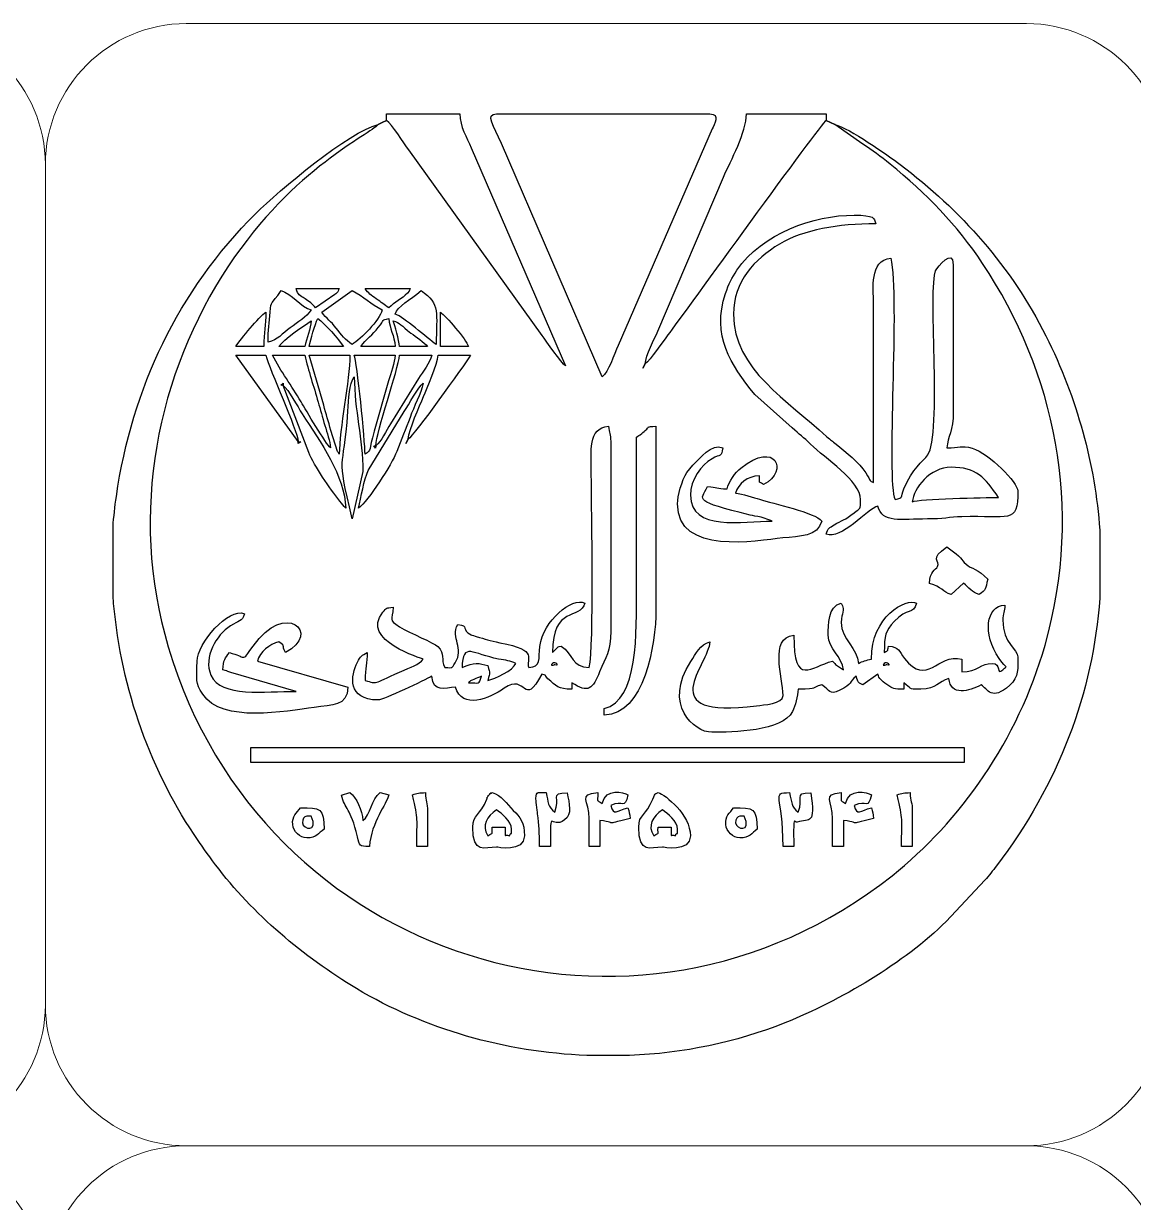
# Model space of a CAD drawing. Header units: millimetres. Extents: x -591 to 604, y 170 to 320.
# Drawn here: x 155.2 to 204.5, y 267.6 to 319.9 of the extents above; entities that cross this region are included whole.
import ezdxf

# ---------------------------------------------------------------- set-up
doc = ezdxf.new("R2010")
doc.units = ezdxf.units.MM
doc.header["$MEASUREMENT"] = 0
doc.layers.add('Layer 1', color=7, linetype='Continuous')

msp = doc.modelspace()

# ---------------------------------------------------------------- linework, layer by layer
at = {"layer": 'Layer 1', "color": 250, "lineweight": 18}
for points in [[(112.6292, 319.8725), (112.6292, 319.8725), (149.9166, 319.8725), (149.9166, 319.8725), (153.3625, 319.8725), (156.1729, 317.0621), (156.1729, 313.6162), (156.1729, 313.6162), (156.1729, 276.3288), (156.1729, 276.3288), (156.1729, 272.8829), (153.3625, 270.0725), (149.9166, 270.0725), (149.9166, 270.0725), (112.6292, 270.0725), (112.6292, 270.0725), (109.1833, 270.0725), (106.3729, 272.8829), (106.3729, 276.3288), (106.3729, 276.3288), (106.3729, 313.6162), (106.3729, 313.6162), (106.3729, 317.0621), (109.1833, 319.8725), (112.6292, 319.8725)], [(162.4292, 319.8725), (162.4292, 319.8725), (199.7166, 319.8725), (199.7166, 319.8725), (203.1625, 319.8725), (205.9729, 317.0621), (205.9729, 313.6162), (205.9729, 313.6162), (205.9729, 276.3288), (205.9729, 276.3288), (205.9729, 272.8829), (203.1625, 270.0725), (199.7166, 270.0725), (199.7166, 270.0725), (162.4292, 270.0725), (162.4292, 270.0725), (158.9833, 270.0725), (156.1729, 272.8829), (156.1729, 276.3288), (156.1729, 276.3288), (156.1729, 313.6162), (156.1729, 313.6162), (156.1729, 317.0621), (158.9833, 319.8725), (162.4292, 319.8725)], [(112.6292, 270.0725), (112.6292, 270.0725), (149.9166, 270.0725), (149.9166, 270.0725), (153.3625, 270.0725), (156.1729, 267.2621), (156.1729, 263.8162), (156.1729, 263.8162), (156.1729, 226.5288), (156.1729, 226.5288), (156.1729, 223.0829), (153.3625, 220.2725), (149.9166, 220.2725), (149.9166, 220.2725), (112.6292, 220.2725), (112.6292, 220.2725), (109.1833, 220.2725), (106.3729, 223.0829), (106.3729, 226.5288), (106.3729, 226.5288), (106.3729, 263.8162), (106.3729, 263.8162), (106.3729, 267.2621), (109.1833, 270.0725), (112.6292, 270.0725)], [(162.4292, 270.0725), (162.4292, 270.0725), (199.7166, 270.0725), (199.7166, 270.0725), (203.1625, 270.0725), (205.9729, 267.2621), (205.9729, 263.8162), (205.9729, 263.8162), (205.9729, 226.5288), (205.9729, 226.5288), (205.9729, 223.0829), (203.1625, 220.2725), (199.7166, 220.2725), (199.7166, 220.2725), (162.4292, 220.2725), (162.4292, 220.2725), (158.9833, 220.2725), (156.1729, 223.0829), (156.1729, 226.5288), (156.1729, 226.5288), (156.1729, 263.8162), (156.1729, 263.8162), (156.1729, 267.2621), (158.9833, 270.0725), (162.4292, 270.0725)]]:
    msp.add_open_spline(points, degree=3, knots=[0, 0, 0, 0, 0.125, 0.125, 0.125, 0.25, 0.25, 0.25, 0.375, 0.375, 0.375, 0.5, 0.5, 0.5, 0.625, 0.625, 0.625, 0.75, 0.75, 0.75, 0.875, 0.875, 0.875, 1, 1, 1, 1], dxfattribs=at)
at = {"layer": 'Layer 1', "color": 240}
for points, knots in [([(171.1283, 315.4831), (171.1283, 315.4831), (170.9371, 315.3875), (170.9371, 315.3875), (170.9371, 315.3875), (171.1283, 315.4831), (171.1283, 315.4831)], [0, 0, 0, 0, 0.5, 0.5, 0.5, 1, 1, 1, 1]), ([(171.3196, 315.5787), (171.3196, 315.5787), (171.1283, 315.4831), (171.1283, 315.4831), (171.1283, 315.4831), (171.3196, 315.5787), (171.3196, 315.5787)], [0, 0, 0, 0, 0.5, 0.5, 0.5, 1, 1, 1, 1]), ([(171.3196, 315.5787), (171.5502, 315.4096), (172.0702, 314.5777), (172.3027, 314.267), (172.3027, 314.267), (178.2232, 306.0356), (178.2232, 306.0356), (178.3936, 305.7854), (179.0925, 304.7977), (179.2561, 304.678), (179.2561, 304.678), (175.0753, 314.3622), (175.0753, 314.3622), (174.8812, 314.8163), (174.5706, 315.3037), (174.5706, 315.8656), (174.5706, 315.8656), (171.3196, 315.8656), (171.3196, 315.8656), (171.3196, 315.8656), (171.3196, 315.5787), (171.3196, 315.5787)], [0, 0, 0, 0, 0.1428571, 0.1428571, 0.1428571, 0.2857143, 0.2857143, 0.2857143, 0.4285714, 0.4285714, 0.4285714, 0.5714286, 0.5714286, 0.5714286, 0.7142857, 0.7142857, 0.7142857, 0.8571429, 0.8571429, 0.8571429, 1, 1, 1, 1]), ([(180.8816, 304.1999), (181.1687, 304.4104), (181.4157, 305.1724), (181.5919, 305.5932), (181.5919, 305.5932), (185.7667, 315.1944), (185.7667, 315.1944), (185.8563, 315.3854), (186.1591, 315.8656), (185.6625, 315.8656), (185.6625, 315.8656), (176.1963, 315.8656), (176.1963, 315.8656), (175.6735, 315.8656), (176.0796, 315.3359), (176.4138, 314.5534), (176.4138, 314.5534), (180.8816, 304.1999), (180.8816, 304.1999)], [0, 0, 0, 0, 0.1666667, 0.1666667, 0.1666667, 0.3333333, 0.3333333, 0.3333333, 0.5, 0.5, 0.5, 0.6666667, 0.6666667, 0.6666667, 0.8333333, 0.8333333, 0.8333333, 1, 1, 1, 1]), ([(182.794, 304.7736), (183.0156, 304.922), (183.5902, 305.7717), (183.805, 306.0575), (184.5037, 306.9873), (190.5305, 315.3622), (190.8261, 315.5787), (190.8261, 315.5787), (190.8261, 315.8656), (190.8261, 315.8656), (190.8261, 315.8656), (187.2881, 315.8656), (187.2881, 315.8656), (187.2881, 315.0549), (186.5991, 313.802), (186.269, 313.06), (186.269, 313.06), (183.3541, 306.2215), (183.3541, 306.2215), (183.2212, 305.8995), (182.824, 305.1346), (182.794, 304.7736)], [0, 0, 0, 0, 0.1428571, 0.1428571, 0.1428571, 0.2857143, 0.2857143, 0.2857143, 0.4285714, 0.4285714, 0.4285714, 0.5714286, 0.5714286, 0.5714286, 0.7142857, 0.7142857, 0.7142857, 0.8571429, 0.8571429, 0.8571429, 1, 1, 1, 1]), ([(191.0174, 315.4831), (191.0174, 315.4831), (190.8261, 315.5787), (190.8261, 315.5787), (190.8261, 315.5787), (191.0174, 315.4831), (191.0174, 315.4831)], [0, 0, 0, 0, 0.5, 0.5, 0.5, 1, 1, 1, 1]), ([(191.2086, 315.3875), (191.2086, 315.3875), (191.0174, 315.4831), (191.0174, 315.4831), (191.0174, 315.4831), (191.2086, 315.3875), (191.2086, 315.3875)], [0, 0, 0, 0, 0.5, 0.5, 0.5, 1, 1, 1, 1]), ([(191.2086, 315.3875), (191.2086, 315.3875), (192.4517, 314.527), (192.4517, 314.527), (192.9052, 314.2247), (193.2274, 313.9902), (193.6645, 313.6364), (195.2564, 312.3483), (196.6343, 310.9385), (197.7687, 309.2301), (200.9679, 304.4115), (202.2842, 298.4305), (200.5401, 292.2866), (199.3464, 288.0813), (196.7604, 284.438), (193.75, 282.0562), (182.3688, 273.0512), (165.7576, 278.2985), (161.6269, 292.2121), (159.856, 298.177), (161.1464, 304.354), (164.3008, 309.1151), (167.185, 313.4681), (170.6318, 314.9707), (170.9371, 315.3875), (169.6893, 315.0968), (166.5263, 312.4586), (165.5108, 311.4432), (162.0588, 307.9916), (160.0269, 303.7153), (159.3241, 298.8881), (159.2586, 298.4392), (159.2096, 297.9872), (159.1759, 297.5331), (159.1759, 297.5331), (159.1759, 294.4858), (159.1759, 294.4858), (159.4508, 290.6946), (160.7288, 286.9401), (162.771, 283.8897), (163.1116, 283.381), (163.3595, 283.0306), (163.7237, 282.5477), (165.3836, 280.3463), (167.6312, 278.46), (169.9861, 277.0489), (173.0029, 275.2412), (176.5899, 274.2299), (180.2087, 274.0793), (180.2087, 274.0793), (182.1016, 274.0793), (182.1016, 274.0793), (184.4773, 274.1787), (186.8263, 274.6554), (188.9957, 275.5271), (191.4467, 276.5121), (194.2903, 278.181), (196.1588, 280.0297), (196.1588, 280.0297), (197.8738, 281.8528), (197.8738, 281.8528), (198.0527, 282.0643), (198.2271, 282.2916), (198.381, 282.4928), (201.1437, 286.1041), (202.6745, 290.1925), (202.9699, 294.3787), (202.9699, 294.3787), (202.9699, 297.3939), (202.9699, 297.3939), (202.7652, 300.3065), (201.9689, 303.2224), (200.5794, 306.0167), (199.0627, 309.0669), (196.7818, 311.6047), (194.1182, 313.6118), (193.5522, 314.0384), (191.863, 315.2351), (191.2086, 315.3875)], [0, 0, 0, 0, 0.0384615, 0.0384615, 0.0384615, 0.0769231, 0.0769231, 0.0769231, 0.1153846, 0.1153846, 0.1153846, 0.1538462, 0.1538462, 0.1538462, 0.1923077, 0.1923077, 0.1923077, 0.2307692, 0.2307692, 0.2307692, 0.2692308, 0.2692308, 0.2692308, 0.3076923, 0.3076923, 0.3076923, 0.3461538, 0.3461538, 0.3461538, 0.3846154, 0.3846154, 0.3846154, 0.4230769, 0.4230769, 0.4230769, 0.4615385, 0.4615385, 0.4615385, 0.5, 0.5, 0.5, 0.5384615, 0.5384615, 0.5384615, 0.5769231, 0.5769231, 0.5769231, 0.6153846, 0.6153846, 0.6153846, 0.6538462, 0.6538462, 0.6538462, 0.6923077, 0.6923077, 0.6923077, 0.7307692, 0.7307692, 0.7307692, 0.7692308, 0.7692308, 0.7692308, 0.8076923, 0.8076923, 0.8076923, 0.8461538, 0.8461538, 0.8461538, 0.8846154, 0.8846154, 0.8846154, 0.9230769, 0.9230769, 0.9230769, 0.9615385, 0.9615385, 0.9615385, 1, 1, 1, 1]), ([(192.356, 298.7495), (192.356, 298.286), (192.341, 298.3803), (192.0767, 298.1682), (191.6403, 297.8179), (191.534, 297.8425), (191.1834, 297.6272), (190.9701, 297.4963), (190.8963, 297.4824), (190.8261, 297.2195), (191.4836, 296.9155), (192.6517, 298.3373), (193.1209, 298.4626), (193.3028, 297.6823), (194.1482, 297.8929), (195.3205, 297.8886), (195.9836, 297.8862), (196.3131, 297.9716), (196.8471, 297.9877), (198.9328, 298.0501), (199.3364, 297.6229), (199.3364, 299.1319), (199.3364, 299.489), (198.0728, 300.8026), (197.3039, 301.0268), (196.8175, 301.1686), (196.7521, 301.0443), (196.1808, 301.0443), (196.2242, 301.5662), (196.4677, 301.7736), (196.4677, 302.67), (196.4677, 302.67), (196.4677, 309.1721), (196.4677, 309.1721), (196.4677, 309.9439), (195.7635, 309.0628), (195.6864, 308.9017), (195.3469, 308.1923), (195.963, 301.5926), (195.3411, 300.7368), (195.1056, 300.4128), (194.6721, 300.1596), (194.2739, 299.222), (194.102, 298.8171), (194.2838, 298.8558), (193.886, 298.7495), (193.4744, 299.6073), (194.1002, 307.7185), (193.6947, 309.4589), (192.7349, 309.3791), (192.9294, 308.0296), (192.9297, 307.5466), (192.9297, 307.5466), (192.9297, 299.5144), (192.9297, 299.5144), (192.7248, 299.5971), (192.8418, 299.5253), (192.5842, 299.9339), (192.2935, 300.3949), (191.6948, 300.8529), (191.2746, 301.206), (191.0811, 301.3687), (191.0428, 301.3644), (190.8492, 301.5456), (189.1456, 303.1403), (186.7144, 304.521), (186.7144, 306.9728), (186.7144, 308.4435), (187.6426, 309.4092), (188.7611, 310.0897), (189.8008, 310.7222), (191.3764, 310.989), (193.0254, 310.989), (192.9568, 311.2456), (192.9755, 311.3715), (192.0692, 311.3715), (190.2711, 311.3715), (187.9887, 310.5647), (186.8651, 308.9259), (186.6345, 308.5895), (186.5036, 308.3163), (186.363, 307.8981), (185.7295, 306.0133), (186.5884, 304.7585), (187.655, 303.4192), (187.655, 303.4192), (189.3202, 301.929), (189.3202, 301.929), (189.6266, 301.6369), (189.8293, 301.5192), (190.1322, 301.2111), (190.7708, 300.562), (192.356, 299.5869), (192.356, 298.7495)], [0, 0, 0, 0, 0.0322581, 0.0322581, 0.0322581, 0.0645161, 0.0645161, 0.0645161, 0.0967742, 0.0967742, 0.0967742, 0.1290323, 0.1290323, 0.1290323, 0.1612903, 0.1612903, 0.1612903, 0.1935484, 0.1935484, 0.1935484, 0.2258065, 0.2258065, 0.2258065, 0.2580645, 0.2580645, 0.2580645, 0.2903226, 0.2903226, 0.2903226, 0.3225806, 0.3225806, 0.3225806, 0.3548387, 0.3548387, 0.3548387, 0.3870968, 0.3870968, 0.3870968, 0.4193548, 0.4193548, 0.4193548, 0.4516129, 0.4516129, 0.4516129, 0.483871, 0.483871, 0.483871, 0.516129, 0.516129, 0.516129, 0.5483871, 0.5483871, 0.5483871, 0.5806452, 0.5806452, 0.5806452, 0.6129032, 0.6129032, 0.6129032, 0.6451613, 0.6451613, 0.6451613, 0.6774194, 0.6774194, 0.6774194, 0.7096774, 0.7096774, 0.7096774, 0.7419355, 0.7419355, 0.7419355, 0.7741935, 0.7741935, 0.7741935, 0.8064516, 0.8064516, 0.8064516, 0.8387097, 0.8387097, 0.8387097, 0.8709677, 0.8709677, 0.8709677, 0.9032258, 0.9032258, 0.9032258, 0.9354839, 0.9354839, 0.9354839, 0.9677419, 0.9677419, 0.9677419, 1, 1, 1, 1]), ([(166.0605, 305.7298), (166.4675, 305.8246), (166.7042, 306.1187), (167.0437, 306.3721), (167.3833, 306.6254), (167.7565, 306.8409), (167.9729, 307.1641), (167.5133, 307.2869), (167.0937, 307.902), (166.6343, 308.0246), (166.1788, 307.3447), (166.203, 307.6277), (166.1524, 307.0723), (166.1083, 306.5869), (166.0605, 306.2771), (166.0605, 305.7298)], [0, 0, 0, 0, 0.2, 0.2, 0.2, 0.4, 0.4, 0.4, 0.6, 0.6, 0.6, 0.8, 0.8, 0.8, 1, 1, 1, 1]), ([(168.1642, 307.2597), (168.1642, 307.2597), (169.014, 307.8442), (169.014, 307.8442), (169.1573, 307.9789), (169.1375, 307.9037), (169.216, 308.1203), (169.216, 308.1203), (167.3036, 308.1203), (167.3036, 308.1203), (167.3884, 307.8024), (167.4634, 307.8212), (167.6983, 307.6546), (167.8777, 307.5275), (168.0404, 307.4285), (168.1642, 307.2597)], [0, 0, 0, 0, 0.2, 0.2, 0.2, 0.4, 0.4, 0.4, 0.6, 0.6, 0.6, 0.8, 0.8, 0.8, 1, 1, 1, 1]), ([(168.4511, 307.0685), (168.6452, 306.7785), (168.8475, 306.6596), (169.08, 306.3588), (169.3187, 306.0499), (169.487, 305.8368), (169.7897, 305.6342), (170.1705, 305.8891), (171.001, 306.6875), (171.1283, 307.1641), (170.6099, 307.4384), (170.3081, 307.7505), (169.7897, 308.0246), (169.7897, 308.0246), (168.4511, 307.0685), (168.4511, 307.0685)], [0, 0, 0, 0, 0.2, 0.2, 0.2, 0.4, 0.4, 0.4, 0.6, 0.6, 0.6, 0.8, 0.8, 0.8, 1, 1, 1, 1]), ([(171.4152, 307.2597), (171.4152, 307.2597), (171.5179, 307.3482), (171.5179, 307.3482), (171.5328, 307.3606), (171.6014, 307.4186), (171.622, 307.4355), (171.8782, 307.6437), (172.2527, 307.7922), (172.3714, 308.1203), (172.3714, 308.1203), (170.3634, 308.1203), (170.3634, 308.1203), (170.5153, 307.8935), (170.6178, 307.8195), (170.8594, 307.6602), (171.0908, 307.5077), (171.2163, 307.3928), (171.4152, 307.2597)], [0, 0, 0, 0, 0.1666667, 0.1666667, 0.1666667, 0.3333333, 0.3333333, 0.3333333, 0.5, 0.5, 0.5, 0.6666667, 0.6666667, 0.6666667, 0.8333333, 0.8333333, 0.8333333, 1, 1, 1, 1]), ([(171.7021, 306.9728), (172.0744, 306.8734), (173.1168, 305.9035), (173.5188, 305.6342), (173.5188, 307.0135), (173.7347, 307.432), (172.8495, 308.0246), (172.3571, 307.5967), (171.8, 307.3394), (171.7021, 306.9728)], [0, 0, 0, 0, 0.3333333, 0.3333333, 0.3333333, 0.6666667, 0.6666667, 0.6666667, 1, 1, 1, 1]), ([(164.6263, 305.5386), (164.6263, 305.5386), (165.8693, 305.5386), (165.8693, 305.5386), (165.8693, 306.2073), (165.9649, 306.4528), (165.9649, 307.0685), (165.6453, 306.8546), (164.8566, 305.8827), (164.6263, 305.5386)], [0, 0, 0, 0, 0.3333333, 0.3333333, 0.3333333, 0.6666667, 0.6666667, 0.6666667, 1, 1, 1, 1]), ([(166.5386, 305.5386), (166.5386, 305.5386), (167.686, 305.5386), (167.686, 305.5386), (167.7702, 305.8995), (167.9438, 306.3367), (167.9729, 306.686), (167.6141, 306.4458), (166.7593, 305.8679), (166.5386, 305.5386)], [0, 0, 0, 0, 0.3333333, 0.3333333, 0.3333333, 0.6666667, 0.6666667, 0.6666667, 1, 1, 1, 1]), ([(167.8773, 305.5386), (167.8773, 305.5386), (169.4072, 305.5386), (169.4072, 305.5386), (169.1827, 305.8737), (168.5956, 306.5568), (168.2598, 306.7816), (168.1315, 306.5145), (167.953, 305.8634), (167.8773, 305.5386)], [0, 0, 0, 0, 0.3333333, 0.3333333, 0.3333333, 0.6666667, 0.6666667, 0.6666667, 1, 1, 1, 1]), ([(170.1722, 305.5386), (170.1722, 305.5386), (171.7021, 305.5386), (171.7021, 305.5386), (171.6607, 306.0354), (171.453, 306.3277), (171.4152, 306.7816), (171.0852, 306.6935), (171.2474, 306.7722), (170.9506, 306.3857), (170.705, 306.066), (170.4007, 305.8798), (170.1722, 305.5386)], [0, 0, 0, 0, 0.25, 0.25, 0.25, 0.5, 0.5, 0.5, 0.75, 0.75, 0.75, 1, 1, 1, 1]), ([(171.8934, 305.5386), (171.8934, 305.5386), (173.1363, 305.5386), (173.1363, 305.5386), (172.9888, 305.7402), (172.6334, 305.9614), (172.3979, 306.1388), (171.9521, 306.4747), (171.9151, 306.6037), (171.6065, 306.686), (171.6967, 306.4979), (171.8714, 305.8025), (171.8934, 305.5386)], [0, 0, 0, 0, 0.25, 0.25, 0.25, 0.5, 0.5, 0.5, 0.75, 0.75, 0.75, 1, 1, 1, 1]), ([(173.7101, 305.5386), (173.7101, 305.5386), (174.9531, 305.5386), (174.9531, 305.5386), (174.868, 305.8573), (173.9319, 306.906), (173.7101, 307.0685), (173.7101, 307.0685), (173.7101, 305.5386), (173.7101, 305.5386)], [0, 0, 0, 0, 0.3333333, 0.3333333, 0.3333333, 0.6666667, 0.6666667, 0.6666667, 1, 1, 1, 1]), ([(167.3992, 301.3313), (167.3584, 301.8214), (166.1091, 304.5372), (165.9649, 305.156), (165.9649, 305.156), (164.6263, 305.156), (164.6263, 305.156), (164.6263, 305.156), (167.3992, 301.3313), (167.3992, 301.3313)], [0, 0, 0, 0, 0.3333333, 0.3333333, 0.3333333, 0.6666667, 0.6666667, 0.6666667, 1, 1, 1, 1]), ([(168.8335, 301.0443), (168.8082, 301.348), (168.6728, 301.713), (168.5799, 302.0338), (168.4716, 302.4078), (168.3684, 302.7603), (168.2806, 303.0731), (168.0825, 303.7783), (167.8441, 304.4774), (167.686, 305.156), (167.686, 305.156), (166.2518, 305.156), (166.2518, 305.156), (166.6382, 304.4256), (167.0935, 303.8096), (167.5257, 303.0833), (167.731, 302.7382), (168.6357, 301.1892), (168.8335, 301.0443)], [0, 0, 0, 0, 0.1666667, 0.1666667, 0.1666667, 0.3333333, 0.3333333, 0.3333333, 0.5, 0.5, 0.5, 0.6666667, 0.6666667, 0.6666667, 0.8333333, 0.8333333, 0.8333333, 1, 1, 1, 1]), ([(169.216, 300.7576), (169.216, 301.8683), (169.694, 304.0569), (169.694, 305.156), (169.694, 305.156), (167.8773, 305.156), (167.8773, 305.156), (167.8773, 305.156), (168.5259, 302.9361), (168.5259, 302.9361), (168.641, 302.5262), (168.7295, 302.2169), (168.8447, 301.8206), (168.8447, 301.8206), (169.1462, 300.8789), (169.1462, 300.8789), (169.1544, 300.8624), (169.174, 300.831), (169.1808, 300.818), (169.1877, 300.8049), (169.2026, 300.7766), (169.216, 300.7576)], [0, 0, 0, 0, 0.1428571, 0.1428571, 0.1428571, 0.2857143, 0.2857143, 0.2857143, 0.4285714, 0.4285714, 0.4285714, 0.5714286, 0.5714286, 0.5714286, 0.7142857, 0.7142857, 0.7142857, 0.8571429, 0.8571429, 0.8571429, 1, 1, 1, 1]), ([(170.3634, 300.7576), (170.6617, 300.976), (170.5147, 300.8874), (170.7666, 301.7886), (170.7666, 301.7886), (171.4039, 304.0198), (171.4039, 304.0198), (171.4985, 304.3439), (171.6748, 304.829), (171.7021, 305.156), (171.7021, 305.156), (169.8853, 305.156), (169.8853, 305.156), (170.0034, 304.91), (170.3634, 301.313), (170.3634, 300.7576)], [0, 0, 0, 0, 0.2, 0.2, 0.2, 0.4, 0.4, 0.4, 0.6, 0.6, 0.6, 0.8, 0.8, 0.8, 1, 1, 1, 1]), ([(170.8415, 301.1399), (171.0759, 301.3117), (171.3085, 301.8235), (171.4923, 302.1148), (171.4923, 302.1148), (172.7353, 304.1228), (172.7353, 304.1228), (172.919, 304.4145), (173.2399, 304.8278), (173.3276, 305.156), (173.3276, 305.156), (171.8934, 305.156), (171.8934, 305.156), (171.8408, 304.524), (170.8553, 301.7594), (170.8415, 301.1399)], [0, 0, 0, 0, 0.2, 0.2, 0.2, 0.4, 0.4, 0.4, 0.6, 0.6, 0.6, 0.8, 0.8, 0.8, 1, 1, 1, 1]), ([(172.2758, 301.4269), (172.5455, 301.6074), (174.7224, 304.6687), (175.0489, 305.156), (175.0489, 305.156), (173.6145, 305.156), (173.6145, 305.156), (173.582, 304.7663), (173.1025, 303.685), (172.9589, 303.3256), (172.7777, 302.8723), (172.3144, 301.8902), (172.2758, 301.4269)], [0, 0, 0, 0, 0.25, 0.25, 0.25, 0.5, 0.5, 0.5, 0.75, 0.75, 0.75, 1, 1, 1, 1]), ([(182.794, 304.7736), (182.794, 304.7736), (182.684, 304.5872), (182.684, 304.5872), (182.684, 304.5872), (182.794, 304.7736), (182.794, 304.7736)], [0, 0, 0, 0, 0.5, 0.5, 0.5, 1, 1, 1, 1]), ([(169.7897, 297.8889), (169.7897, 297.8889), (170.2678, 299.9925), (170.2678, 299.9925), (170.2678, 301.4315), (169.8853, 302.7305), (169.8853, 304.1999), (169.6604, 303.8761), (169.6395, 303.2323), (169.6018, 302.6666), (169.4087, 299.7816), (169.0616, 301.0142), (169.7897, 297.8889)], [0, 0, 0, 0, 0.25, 0.25, 0.25, 0.5, 0.5, 0.5, 0.75, 0.75, 0.75, 1, 1, 1, 1]), ([(166.7299, 303.8174), (166.7299, 303.8174), (166.7299, 303.913), (166.7299, 303.913), (166.7299, 303.913), (166.6183, 303.8333), (166.6183, 303.8333), (166.6183, 303.8333), (166.7299, 303.8174), (166.7299, 303.8174)], [0, 0, 0, 0, 0.3333333, 0.3333333, 0.3333333, 0.6666667, 0.6666667, 0.6666667, 1, 1, 1, 1]), ([(166.7299, 303.8174), (166.7299, 303.8174), (167.8624, 300.8383), (167.8624, 300.8383), (168.1034, 300.2315), (168.8056, 299.2434), (169.2415, 298.6793), (169.3354, 298.5581), (169.4182, 298.4644), (169.5028, 298.367), (169.4711, 299.7936), (168.3738, 301.3132), (167.5717, 302.5556), (167.372, 302.8649), (166.9592, 303.6493), (166.7299, 303.8174)], [0, 0, 0, 0, 0.2, 0.2, 0.2, 0.4, 0.4, 0.4, 0.6, 0.6, 0.6, 0.8, 0.8, 0.8, 1, 1, 1, 1]), ([(170.0766, 298.367), (170.508, 298.6832), (171.549, 300.3167), (171.7707, 300.8802), (171.9823, 301.4177), (172.1751, 301.8804), (172.3603, 302.3942), (172.5314, 302.8696), (172.8384, 303.4549), (172.9451, 303.913), (172.7153, 303.7446), (172.3035, 302.961), (172.1033, 302.6513), (172.1033, 302.6513), (170.5045, 300.0426), (170.5045, 300.0426), (170.3073, 299.627), (170.1882, 298.8466), (170.0766, 298.367)], [0, 0, 0, 0, 0.1666667, 0.1666667, 0.1666667, 0.3333333, 0.3333333, 0.3333333, 0.5, 0.5, 0.5, 0.6666667, 0.6666667, 0.6666667, 0.8333333, 0.8333333, 0.8333333, 1, 1, 1, 1]), ([(180.3079, 291.2911), (179.5415, 291.3081), (179.5967, 291.8912), (179.0649, 292.2473), (178.8908, 292.2007), (178.968, 292.2274), (178.8703, 292.1549), (178.8703, 292.1549), (178.6824, 291.9605), (178.6824, 291.9605), (178.6824, 294.0652), (179.9095, 293.3842), (180.1167, 294.1597), (179.5532, 294.4202), (178.2608, 293.3889), (178.1219, 292.2339), (178.0537, 291.6663), (178.1842, 291.3371), (177.6306, 291.2911), (177.4678, 291.6852), (178.1304, 292.061), (176.3472, 292.3982), (175.8762, 292.4871), (175.7148, 292.5497), (175.2886, 292.6783), (175.2835, 292.6798), (175.0815, 292.7421), (175.0709, 292.7475), (174.5776, 292.9959), (175.0345, 293.1423), (174.4752, 293.2035), (174.1476, 292.6205), (174.7822, 292.1368), (174.3604, 291.5039), (174.1796, 291.2326), (174.3126, 291.3002), (173.9014, 291.2911), (173.7134, 291.6829), (173.9213, 291.895), (173.5914, 292.2241), (173.405, 292.4101), (172.3862, 292.8026), (171.8917, 293.1086), (171.367, 293.4335), (171.5931, 293.3706), (171.6065, 293.9685), (171.2827, 293.9415), (171.332, 293.9611), (171.1562, 293.7493), (170.1183, 292.4975), (172.9183, 291.6757), (172.9451, 291.6736), (172.7359, 291.3879), (172.449, 291.352), (171.8959, 291.0971), (170.6547, 290.5253), (170.9505, 290.5806), (170.3634, 290.7174), (170.3634, 291.2979), (170.4591, 291.4835), (170.4591, 291.9605), (170.2293, 291.8389), (170.1504, 291.8046), (170.0199, 291.5387), (169.7249, 290.9373), (169.5608, 289.8567), (170.9371, 289.8567), (171.1748, 289.8567), (173.0251, 290.7485), (173.3276, 290.9085), (173.3894, 290.1655), (173.9026, 290.3908), (174.3794, 290.4304), (174.6551, 289.398), (175.8936, 289.9298), (176.5396, 290.379), (177.5524, 291.0832), (177.3728, 289.4329), (178.2043, 291.0041), (178.5728, 290.8708), (178.2263, 291.022), (178.4777, 290.7994), (178.8487, 290.4709), (178.9321, 290.3348), (179.543, 290.3348), (179.543, 290.3348), (179.543, 290.6216), (179.543, 290.6216), (180.2633, 290.1391), (180.4714, 290.3447), (180.7736, 291.1121), (181.0347, 291.7752), (181.2641, 291.9724), (181.2641, 292.9166), (181.2641, 292.9166), (181.2641, 301.3313), (181.2641, 301.3313), (181.2641, 301.661), (181.1934, 301.7015), (181.1685, 302.0006), (180.2403, 301.9234), (180.4034, 300.8883), (180.4035, 299.8969), (180.4037, 298.0505), (180.5429, 292.2997), (180.3079, 291.2911)], [0, 0, 0, 0, 0.0285714, 0.0285714, 0.0285714, 0.0571429, 0.0571429, 0.0571429, 0.0857143, 0.0857143, 0.0857143, 0.1142857, 0.1142857, 0.1142857, 0.1428571, 0.1428571, 0.1428571, 0.1714286, 0.1714286, 0.1714286, 0.2, 0.2, 0.2, 0.2285714, 0.2285714, 0.2285714, 0.2571429, 0.2571429, 0.2571429, 0.2857143, 0.2857143, 0.2857143, 0.3142857, 0.3142857, 0.3142857, 0.3428571, 0.3428571, 0.3428571, 0.3714286, 0.3714286, 0.3714286, 0.4, 0.4, 0.4, 0.4285714, 0.4285714, 0.4285714, 0.4571429, 0.4571429, 0.4571429, 0.4857143, 0.4857143, 0.4857143, 0.5142857, 0.5142857, 0.5142857, 0.5428571, 0.5428571, 0.5428571, 0.5714286, 0.5714286, 0.5714286, 0.6, 0.6, 0.6, 0.6285714, 0.6285714, 0.6285714, 0.6571429, 0.6571429, 0.6571429, 0.6857143, 0.6857143, 0.6857143, 0.7142857, 0.7142857, 0.7142857, 0.7428571, 0.7428571, 0.7428571, 0.7714286, 0.7714286, 0.7714286, 0.8, 0.8, 0.8, 0.8285714, 0.8285714, 0.8285714, 0.8571429, 0.8571429, 0.8571429, 0.8857143, 0.8857143, 0.8857143, 0.9142857, 0.9142857, 0.9142857, 0.9428571, 0.9428571, 0.9428571, 0.9714286, 0.9714286, 0.9714286, 1, 1, 1, 1]), ([(182.4115, 301.5225), (182.4115, 299.2913), (182.4115, 297.0602), (182.4115, 294.8291), (182.4115, 292.8472), (182.4967, 289.8283), (180.9773, 289.4742), (180.9773, 289.4742), (180.9773, 289.1873), (180.9773, 289.1873), (182.7528, 289.1873), (183.2721, 292.3273), (183.2721, 293.8728), (183.2721, 293.8728), (183.2721, 302.0006), (183.2721, 302.0006), (182.8106, 301.9903), (183.0296, 301.9958), (182.7936, 301.8096), (182.7918, 301.8082), (182.714, 301.7342), (182.6396, 301.677), (182.5344, 301.5959), (182.4946, 301.578), (182.4115, 301.5225)], [0, 0, 0, 0, 0.125, 0.125, 0.125, 0.25, 0.25, 0.25, 0.375, 0.375, 0.375, 0.5, 0.5, 0.5, 0.625, 0.625, 0.625, 0.75, 0.75, 0.75, 0.875, 0.875, 0.875, 1, 1, 1, 1]), ([(167.3992, 301.3313), (167.3992, 301.3313), (167.3992, 301.2357), (167.3992, 301.2357), (167.3992, 301.2357), (167.5108, 301.3154), (167.5108, 301.3154), (167.5108, 301.3154), (167.3992, 301.3313), (167.3992, 301.3313)], [0, 0, 0, 0, 0.3333333, 0.3333333, 0.3333333, 0.6666667, 0.6666667, 0.6666667, 1, 1, 1, 1]), ([(172.2758, 301.4269), (172.2758, 301.4269), (172.1658, 301.2403), (172.1658, 301.2403), (172.1658, 301.2403), (172.2758, 301.4269), (172.2758, 301.4269)], [0, 0, 0, 0, 0.5, 0.5, 0.5, 1, 1, 1, 1]), ([(184.2282, 298.5582), (184.2282, 296.2664), (187.7497, 296.92), (188.8968, 297.0452), (189.6581, 297.1285), (190.4474, 297.0916), (190.6349, 297.7932), (190.3614, 298.1665), (188.4438, 298.5844), (187.8736, 298.7612), (187.6211, 298.8396), (187.099, 299.0123), (186.81, 299.0363), (186.9231, 299.46), (187.3195, 299.7892), (187.8618, 299.8013), (187.8989, 299.3572), (187.7594, 299.6341), (188.0532, 299.4187), (189.1952, 300.0232), (188.5828, 301.3947), (187.0383, 300.1468), (186.8055, 299.959), (186.5006, 299.5412), (186.4277, 299.2275), (185.947, 299.2275), (185.9995, 299.3136), (185.567, 299.3232), (185.2232, 298.6736), (184.9384, 298.701), (187.4576, 298.0583), (187.5947, 298.0234), (187.7153, 298.0107), (187.9368, 297.9638), (187.9368, 297.9638), (188.372, 297.8252), (188.372, 297.8252), (188.3861, 297.8191), (188.4155, 297.806), (188.4357, 297.7932), (187.141, 297.7932), (184.802, 297.3294), (184.802, 298.9407), (184.802, 299.6393), (185.2729, 300.2754), (185.7635, 300.561), (186.1371, 300.7785), (186.1898, 300.6188), (186.2363, 301.0443), (185.749, 301.2698), (185.2167, 300.5689), (184.905, 300.2721), (184.905, 300.2721), (184.6456, 299.9578), (184.6456, 299.9578), (184.4266, 299.6085), (184.2282, 298.8962), (184.2282, 298.5582)], [0, 0, 0, 0, 0.0526316, 0.0526316, 0.0526316, 0.1052632, 0.1052632, 0.1052632, 0.1578947, 0.1578947, 0.1578947, 0.2105263, 0.2105263, 0.2105263, 0.2631579, 0.2631579, 0.2631579, 0.3157895, 0.3157895, 0.3157895, 0.3684211, 0.3684211, 0.3684211, 0.4210526, 0.4210526, 0.4210526, 0.4736842, 0.4736842, 0.4736842, 0.5263158, 0.5263158, 0.5263158, 0.5789474, 0.5789474, 0.5789474, 0.6315789, 0.6315789, 0.6315789, 0.6842105, 0.6842105, 0.6842105, 0.7368421, 0.7368421, 0.7368421, 0.7894737, 0.7894737, 0.7894737, 0.8421053, 0.8421053, 0.8421053, 0.8947368, 0.8947368, 0.8947368, 0.9473684, 0.9473684, 0.9473684, 1, 1, 1, 1]), ([(170.8415, 301.1399), (170.8415, 301.1399), (170.7459, 301.1399), (170.7459, 301.1399), (170.7459, 301.1399), (170.8256, 301.0285), (170.8256, 301.0285), (170.8256, 301.0285), (170.8415, 301.1399), (170.8415, 301.1399)], [0, 0, 0, 0, 0.3333333, 0.3333333, 0.3333333, 0.6666667, 0.6666667, 0.6666667, 1, 1, 1, 1]), ([(194.6509, 298.6538), (194.7003, 299.2482), (195.442, 300.1839), (196.372, 300.1839), (197.4821, 300.1839), (197.8813, 299.7327), (198.4757, 298.845), (197.8883, 298.845), (194.9239, 298.785), (194.6509, 298.6538)], [0, 0, 0, 0, 0.3333333, 0.3333333, 0.3333333, 0.6666667, 0.6666667, 0.6666667, 1, 1, 1, 1]), ([(195.4158, 295.0203), (195.9692, 294.8913), (195.9856, 294.6453), (196.372, 294.5422), (196.372, 294.5422), (196.9279, 295.0389), (196.9279, 295.0389), (197.1553, 294.8381), (197.3063, 294.6245), (197.6151, 294.5422), (197.9416, 294.7608), (197.8955, 294.7736), (197.9975, 295.2115), (197.5742, 295.6577), (197.266, 295.687), (197.0402, 295.8797), (196.7635, 296.1154), (196.9261, 296.1467), (196.1808, 296.6458), (195.3874, 296.1145), (195.8959, 296.0234), (195.7733, 295.7833), (195.6814, 295.6038), (195.4287, 295.5937), (195.4158, 295.0203)], [0, 0, 0, 0, 0.125, 0.125, 0.125, 0.25, 0.25, 0.25, 0.375, 0.375, 0.375, 0.5, 0.5, 0.5, 0.625, 0.625, 0.625, 0.75, 0.75, 0.75, 0.875, 0.875, 0.875, 1, 1, 1, 1]), ([(162.905, 291.578), (162.905, 290.7362), (162.8014, 290.6412), (163.1558, 290.1075), (164.0185, 288.8086), (166.8465, 289.3564), (168.1099, 289.5285), (168.9067, 289.637), (169.5792, 289.571), (169.5985, 290.4304), (169.5985, 290.4304), (165.5825, 291.578), (165.5825, 291.578), (165.6923, 291.9894), (166.1289, 292.3291), (166.5386, 292.4385), (166.8545, 292.2071), (166.6459, 292.3344), (166.8255, 291.9605), (168.4735, 292.8325), (166.815, 294.2894), (165.3908, 292.2476), (164.8581, 291.4841), (165.0999, 291.7833), (164.3393, 291.9605), (164.1649, 291.6998), (164.0624, 291.6409), (164.0524, 291.1955), (164.4074, 291.1127), (164.0825, 291.1742), (164.4092, 291.074), (164.4092, 291.074), (167.3036, 290.2392), (167.3036, 290.2392), (165.9306, 290.2392), (163.9525, 289.959), (163.5227, 290.9551), (163.1769, 291.7563), (163.7529, 292.7319), (164.3935, 293.1492), (164.7471, 293.3795), (164.9113, 293.3166), (165.0088, 293.6816), (164.3211, 293.9996), (162.905, 292.3441), (162.905, 291.578)], [0, 0, 0, 0, 0.0666667, 0.0666667, 0.0666667, 0.1333333, 0.1333333, 0.1333333, 0.2, 0.2, 0.2, 0.2666667, 0.2666667, 0.2666667, 0.3333333, 0.3333333, 0.3333333, 0.4, 0.4, 0.4, 0.4666667, 0.4666667, 0.4666667, 0.5333333, 0.5333333, 0.5333333, 0.6, 0.6, 0.6, 0.6666667, 0.6666667, 0.6666667, 0.7333333, 0.7333333, 0.7333333, 0.8, 0.8, 0.8, 0.8666667, 0.8666667, 0.8666667, 0.9333333, 0.9333333, 0.9333333, 1, 1, 1, 1]), ([(192.8341, 291.6736), (192.6024, 291.6195), (192.4504, 291.5735), (192.2604, 291.4822), (192.246, 292.1271), (191.4954, 292.5548), (191.4954, 293.2991), (191.4954, 293.7648), (191.6863, 293.7618), (191.4954, 294.1597), (190.9028, 294.0014), (190.9217, 293.1991), (190.9217, 292.7254), (190.9217, 292.1293), (191.5427, 291.7779), (191.5911, 291.1955), (191.5911, 291.1955), (191.2465, 291.4246), (191.2465, 291.4246), (191.1916, 291.4789), (191.1328, 291.5591), (191.1129, 291.578), (190.1468, 291.3529), (189.3918, 290.3775), (189.3918, 292.7254), (188.2788, 292.6328), (188.9136, 290.8626), (188.9136, 290.0479), (188.9136, 289.6866), (188.0448, 289.637), (187.7382, 289.5979), (183.003, 288.9935), (185.6402, 291.4301), (185.6625, 292.4385), (185.2234, 292.3213), (185.0473, 291.9122), (184.8193, 291.5607), (183.5805, 289.6518), (184.9493, 288.4224), (185.7582, 288.4224), (186.6625, 288.4224), (188.8994, 288.4567), (189.3281, 289.3467), (189.4469, 289.5933), (189.5759, 290.0148), (189.5831, 290.3348), (190.5693, 290.3348), (190.0844, 290.3978), (190.6349, 290.5262), (191.0143, 290.272), (190.9516, 290.0626), (191.4336, 290.2888), (192.0119, 290.5606), (191.8173, 290.6539), (192.1648, 290.9085), (192.254, 290.5745), (192.2012, 290.6938), (192.4517, 290.5262), (192.4517, 290.5262), (193.1209, 291.0041), (193.1209, 291.0041), (193.1758, 290.7989), (193.2691, 290.7244), (193.5215, 290.5441), (193.7955, 290.3482), (193.822, 290.3348), (194.2684, 290.3348), (194.2684, 290.3348), (194.2684, 290.6216), (194.2684, 290.6216), (194.6529, 290.3641), (194.3845, 290.3348), (195.0334, 290.3348), (195.7491, 290.3348), (195.7733, 290.6786), (196.2764, 290.8129), (196.3429, 290.0141), (197.1678, 290.2389), (197.7107, 290.5262), (197.9869, 290.3411), (198.1791, 289.7879), (198.9725, 290.5073), (199.3844, 290.8806), (199.3364, 291.2878), (199.3364, 291.7692), (199.3364, 292.1071), (198.6669, 292.3414), (198.6669, 293.3948), (198.6669, 293.7244), (198.7376, 293.7649), (198.7625, 294.0641), (197.9277, 294.0454), (197.7544, 292.7916), (198.5, 291.69), (198.8509, 291.1714), (198.9133, 291.4283), (198.6623, 291.1982), (198.3621, 290.9232), (198.6231, 291.4822), (198.1888, 291.4822), (197.7106, 291.4822), (197.5549, 291.1155), (196.8501, 291.0999), (196.8501, 291.0999), (196.8501, 291.6736), (196.8501, 291.6736), (195.7377, 291.9327), (195.3266, 290.4206), (194.2966, 291.7017), (194.0448, 292.0152), (194.0767, 292.2076), (193.5991, 292.2473), (193.5322, 291.9677), (193.6114, 292.1095), (193.4078, 291.9605), (193.4078, 292.7375), (193.4541, 292.9033), (193.8455, 293.3396), (194.4218, 293.9826), (194.694, 293.6046), (194.8421, 294.1597), (194.3656, 294.38), (192.8341, 293.5768), (192.8341, 291.6736)], [0, 0, 0, 0, 0.0243902, 0.0243902, 0.0243902, 0.0487805, 0.0487805, 0.0487805, 0.0731707, 0.0731707, 0.0731707, 0.097561, 0.097561, 0.097561, 0.1219512, 0.1219512, 0.1219512, 0.1463415, 0.1463415, 0.1463415, 0.1707317, 0.1707317, 0.1707317, 0.195122, 0.195122, 0.195122, 0.2195122, 0.2195122, 0.2195122, 0.2439024, 0.2439024, 0.2439024, 0.2682927, 0.2682927, 0.2682927, 0.2926829, 0.2926829, 0.2926829, 0.3170732, 0.3170732, 0.3170732, 0.3414634, 0.3414634, 0.3414634, 0.3658537, 0.3658537, 0.3658537, 0.3902439, 0.3902439, 0.3902439, 0.4146341, 0.4146341, 0.4146341, 0.4390244, 0.4390244, 0.4390244, 0.4634146, 0.4634146, 0.4634146, 0.4878049, 0.4878049, 0.4878049, 0.5121951, 0.5121951, 0.5121951, 0.5365854, 0.5365854, 0.5365854, 0.5609756, 0.5609756, 0.5609756, 0.5853659, 0.5853659, 0.5853659, 0.6097561, 0.6097561, 0.6097561, 0.6341463, 0.6341463, 0.6341463, 0.6585366, 0.6585366, 0.6585366, 0.6829268, 0.6829268, 0.6829268, 0.7073171, 0.7073171, 0.7073171, 0.7317073, 0.7317073, 0.7317073, 0.7560976, 0.7560976, 0.7560976, 0.7804878, 0.7804878, 0.7804878, 0.804878, 0.804878, 0.804878, 0.8292683, 0.8292683, 0.8292683, 0.8536585, 0.8536585, 0.8536585, 0.8780488, 0.8780488, 0.8780488, 0.902439, 0.902439, 0.902439, 0.9268293, 0.9268293, 0.9268293, 0.9512195, 0.9512195, 0.9512195, 0.9756098, 0.9756098, 0.9756098, 1, 1, 1, 1]), ([(174.6663, 291.2911), (174.6925, 292.4661), (175.1472, 291.8815), (176.2905, 291.6721), (176.6007, 291.6153), (176.8084, 291.6015), (177.0569, 291.4822), (176.9466, 291.1779), (176.1218, 290.789), (175.8137, 290.7174), (175.9157, 291.1552), (175.9157, 290.9487), (175.8137, 291.3868), (175.4271, 291.4893), (175.2128, 291.5533), (174.6663, 291.2911)], [0, 0, 0, 0, 0.2, 0.2, 0.2, 0.4, 0.4, 0.4, 0.6, 0.6, 0.6, 0.8, 0.8, 0.8, 1, 1, 1, 1]), ([(178.6824, 291.4822), (178.784, 291.5838), (179.045, 291.3305), (178.7889, 291.4326), (178.7867, 291.4334), (178.5222, 291.3221), (178.6824, 291.4822)], [0, 0, 0, 0, 0.5, 0.5, 0.5, 1, 1, 1, 1]), ([(193.4078, 291.4822), (193.5094, 291.5838), (193.7705, 291.3305), (193.5144, 291.4326), (193.5121, 291.4334), (193.2476, 291.3221), (193.4078, 291.4822)], [0, 0, 0, 0, 0.5, 0.5, 0.5, 1, 1, 1, 1]), ([(174.9531, 290.6216), (175.0773, 290.7296), (174.9564, 290.6578), (175.1851, 290.7722), (175.308, 290.8335), (175.4052, 290.8502), (175.527, 290.9085), (175.4221, 290.516), (175.4556, 290.6216), (174.9531, 290.6216)], [0, 0, 0, 0, 0.3333333, 0.3333333, 0.3333333, 0.6666667, 0.6666667, 0.6666667, 1, 1, 1, 1]), ([(165.2956, 287.0838), (165.2956, 287.0838), (196.9457, 287.0838), (196.9457, 287.0838), (196.9457, 287.0838), (196.9457, 287.753), (196.9457, 287.753), (196.9457, 287.753), (165.2956, 287.753), (165.2956, 287.753), (165.2956, 287.753), (165.2956, 287.0838), (165.2956, 287.0838)], [0, 0, 0, 0, 0.25, 0.25, 0.25, 0.5, 0.5, 0.5, 0.75, 0.75, 0.75, 1, 1, 1, 1]), ([(169.3152, 285.6378), (169.4674, 284.9808), (169.7114, 285.0978), (170.0286, 283.7846), (170.1297, 283.3661), (170.0839, 283.365), (170.5546, 283.3546), (170.6471, 284.4663), (171.3136, 285.2131), (171.4152, 285.6495), (171.4152, 285.6495), (171.0364, 285.7567), (171.0364, 285.7567), (170.6275, 285.4482), (170.618, 284.7586), (170.2678, 284.502), (170.2294, 284.9632), (169.9816, 285.5343), (169.694, 285.745), (169.694, 285.745), (169.3152, 285.6378), (169.3152, 285.6378)], [0, 0, 0, 0, 0.1428571, 0.1428571, 0.1428571, 0.2857143, 0.2857143, 0.2857143, 0.4285714, 0.4285714, 0.4285714, 0.5714286, 0.5714286, 0.5714286, 0.7142857, 0.7142857, 0.7142857, 0.8571429, 0.8571429, 0.8571429, 1, 1, 1, 1]), ([(172.4671, 285.6495), (172.7412, 284.4726), (172.6583, 284.6561), (172.6583, 283.3546), (172.6583, 283.3546), (173.1363, 283.3546), (173.1363, 283.3546), (173.1363, 283.3546), (173.1363, 284.8844), (173.1363, 284.8844), (173.1363, 285.3651), (173.0505, 285.3126), (173.0408, 285.745), (172.7855, 285.7394), (172.6585, 285.7237), (172.4671, 285.6495)], [0, 0, 0, 0, 0.2, 0.2, 0.2, 0.4, 0.4, 0.4, 0.6, 0.6, 0.6, 0.8, 0.8, 0.8, 1, 1, 1, 1]), ([(175.1443, 284.2152), (175.1443, 282.9841), (175.6598, 283.3271), (176.1963, 283.3271), (176.1968, 283.3271), (177.4393, 283.0627), (177.4393, 283.8326), (177.4393, 284.3969), (177.2383, 284.6639), (176.9399, 284.9587), (176.6542, 285.2406), (176.417, 285.635), (176.0049, 285.745), (175.8266, 285.6256), (176.0146, 285.8398), (175.8474, 285.6161), (175.7379, 285.4695), (175.8203, 285.5986), (175.7683, 285.4602), (175.4858, 284.7059), (175.1443, 284.7898), (175.1443, 284.2152)], [0, 0, 0, 0, 0.1428571, 0.1428571, 0.1428571, 0.2857143, 0.2857143, 0.2857143, 0.4285714, 0.4285714, 0.4285714, 0.5714286, 0.5714286, 0.5714286, 0.7142857, 0.7142857, 0.7142857, 0.8571429, 0.8571429, 0.8571429, 1, 1, 1, 1]), ([(178.1087, 283.3546), (178.1087, 283.3546), (178.5867, 283.3546), (178.5867, 283.3546), (178.5867, 285.2471), (178.5686, 284.0649), (179.2185, 284.533), (179.5771, 284.7914), (179.4105, 285.2305), (179.3354, 285.7422), (178.5275, 285.7267), (179.0658, 285.4842), (178.778, 284.8844), (178.468, 285.1115), (178.4948, 285.3187), (178.3955, 285.745), (178.0193, 285.7366), (177.9709, 285.8362), (177.942, 285.4851), (177.9411, 285.4741), (178.0034, 284.9633), (178.021, 284.7984), (178.0741, 284.301), (178.1087, 283.9778), (178.1087, 283.3546)], [0, 0, 0, 0, 0.125, 0.125, 0.125, 0.25, 0.25, 0.25, 0.375, 0.375, 0.375, 0.5, 0.5, 0.5, 0.625, 0.625, 0.625, 0.75, 0.75, 0.75, 0.875, 0.875, 0.875, 1, 1, 1, 1]), ([(180.3079, 284.5976), (180.3079, 284.5976), (180.3079, 283.3546), (180.3079, 283.3546), (180.3079, 283.3546), (180.786, 283.3546), (180.786, 283.3546), (180.786, 283.3546), (180.786, 284.502), (180.786, 284.502), (181.7673, 284.4203), (180.7427, 284.2755), (182.1247, 284.5976), (182.1032, 284.8557), (182.0799, 284.8576), (182.029, 285.0757), (181.5319, 284.9598), (181.3931, 284.6882), (181.2641, 285.1713), (181.8382, 285.4467), (181.8681, 284.9584), (182.029, 285.6495), (181.8387, 285.7564), (181.0467, 285.9755), (180.8816, 285.2669), (180.6038, 285.4705), (180.7014, 285.2536), (180.6904, 285.745), (179.804, 285.6713), (180.3079, 285.3851), (180.3079, 284.5976)], [0, 0, 0, 0, 0.1, 0.1, 0.1, 0.2, 0.2, 0.2, 0.3, 0.3, 0.3, 0.4, 0.4, 0.4, 0.5, 0.5, 0.5, 0.6, 0.6, 0.6, 0.7, 0.7, 0.7, 0.8, 0.8, 0.8, 0.9, 0.9, 0.9, 1, 1, 1, 1]), ([(182.5071, 284.2152), (182.5071, 282.9841), (183.0225, 283.3271), (183.559, 283.3271), (183.5595, 283.3271), (184.802, 283.0627), (184.802, 283.8326), (184.802, 284.7432), (183.7042, 285.6553), (183.3677, 285.745), (183.2847, 285.6896), (183.2485, 285.7733), (183.1312, 285.4602), (182.8486, 284.7059), (182.5071, 284.7898), (182.5071, 284.2152)], [0, 0, 0, 0, 0.2, 0.2, 0.2, 0.4, 0.4, 0.4, 0.6, 0.6, 0.6, 0.8, 0.8, 0.8, 1, 1, 1, 1]), ([(188.9136, 283.3546), (188.9136, 283.3546), (189.3918, 283.3546), (189.3918, 283.3546), (189.3918, 283.5793), (189.3784, 283.8233), (189.3811, 284.0422), (189.3891, 284.7126), (189.4287, 284.4085), (189.5373, 284.4372), (190.1215, 284.5912), (190.3528, 284.2959), (190.1404, 285.7422), (189.3326, 285.7267), (189.8709, 285.4842), (189.5831, 284.8844), (189.273, 285.1115), (189.2999, 285.3187), (189.2006, 285.745), (188.3737, 285.7266), (188.9136, 285.6555), (188.9136, 283.3546)], [0, 0, 0, 0, 0.1428571, 0.1428571, 0.1428571, 0.2857143, 0.2857143, 0.2857143, 0.4285714, 0.4285714, 0.4285714, 0.5714286, 0.5714286, 0.5714286, 0.7142857, 0.7142857, 0.7142857, 0.8571429, 0.8571429, 0.8571429, 1, 1, 1, 1]), ([(191.1129, 284.5976), (191.1129, 284.5976), (191.1129, 283.3546), (191.1129, 283.3546), (191.1129, 283.3546), (191.5911, 283.3546), (191.5911, 283.3546), (191.5911, 283.3546), (191.5911, 284.502), (191.5911, 284.502), (192.5724, 284.4203), (191.5477, 284.2755), (192.9297, 284.5976), (192.9083, 284.8557), (192.8849, 284.8576), (192.8341, 285.0757), (192.3371, 284.9598), (192.1981, 284.6882), (192.0692, 285.1713), (192.6431, 285.4467), (192.6732, 284.9584), (192.8341, 285.6495), (192.6436, 285.7564), (191.8517, 285.9755), (191.6867, 285.2669), (191.4089, 285.4705), (191.5064, 285.2536), (191.4954, 285.745), (190.6091, 285.6713), (191.1129, 285.3851), (191.1129, 284.5976)], [0, 0, 0, 0, 0.1, 0.1, 0.1, 0.2, 0.2, 0.2, 0.3, 0.3, 0.3, 0.4, 0.4, 0.4, 0.5, 0.5, 0.5, 0.6, 0.6, 0.6, 0.7, 0.7, 0.7, 0.8, 0.8, 0.8, 0.9, 0.9, 0.9, 1, 1, 1, 1]), ([(193.9815, 285.6495), (194.2558, 284.4726), (194.1728, 284.6561), (194.1728, 283.3546), (194.1728, 283.3546), (194.6509, 283.3546), (194.6509, 283.3546), (194.6509, 283.3546), (194.6509, 284.8844), (194.6509, 284.8844), (194.6509, 285.3651), (194.5649, 285.3126), (194.5552, 285.745), (194.2999, 285.7394), (194.1729, 285.7237), (193.9815, 285.6495)], [0, 0, 0, 0, 0.2, 0.2, 0.2, 0.4, 0.4, 0.4, 0.6, 0.6, 0.6, 0.8, 0.8, 0.8, 1, 1, 1, 1]), ([(167.7817, 283.737), (168.2161, 283.737), (168.2804, 283.9413), (168.5466, 284.1195), (168.5466, 285.0509), (168.3735, 285.0757), (167.4948, 285.0757), (167.3394, 284.8437), (167.1121, 284.6948), (167.1505, 284.3363), (167.186, 284.0069), (167.464, 283.737), (167.7817, 283.737)], [0, 0, 0, 0, 0.25, 0.25, 0.25, 0.5, 0.5, 0.5, 0.75, 0.75, 0.75, 1, 1, 1, 1]), ([(167.5905, 284.4064), (167.5905, 284.5629), (167.6477, 284.6932), (167.7817, 284.6932), (167.7817, 284.6932), (167.9729, 284.6932), (167.9729, 284.6932), (168.3226, 283.9642), (167.5905, 284.1083), (167.5905, 284.4064)], [0, 0, 0, 0, 0.3333333, 0.3333333, 0.3333333, 0.6666667, 0.6666667, 0.6666667, 1, 1, 1, 1]), ([(175.8137, 283.8326), (175.5153, 284.2783), (175.7688, 284.6939), (176.1963, 284.9801), (176.4266, 284.8258), (176.8656, 284.4815), (176.8656, 284.1195), (176.8656, 283.7539), (176.895, 284.0847), (176.77, 283.8326), (176.5168, 283.9348), (176.5915, 283.6359), (176.5786, 284.2152), (176.5786, 284.2152), (176.0049, 284.2152), (176.0049, 284.2152), (175.9694, 283.7879), (176.1095, 284.0381), (175.8137, 283.8326)], [0, 0, 0, 0, 0.1666667, 0.1666667, 0.1666667, 0.3333333, 0.3333333, 0.3333333, 0.5, 0.5, 0.5, 0.6666667, 0.6666667, 0.6666667, 0.8333333, 0.8333333, 0.8333333, 1, 1, 1, 1]), ([(183.1765, 283.8326), (182.8781, 284.2783), (183.1316, 284.6939), (183.559, 284.9801), (183.7894, 284.8258), (184.2282, 284.4815), (184.2282, 284.1195), (184.2282, 283.7539), (184.2576, 284.0847), (184.1327, 283.8326), (183.8795, 283.9348), (183.9544, 283.6359), (183.9414, 284.2152), (183.9414, 284.2152), (183.3677, 284.2152), (183.3677, 284.2152), (183.3322, 283.7879), (183.4723, 284.0381), (183.1765, 283.8326)], [0, 0, 0, 0, 0.1666667, 0.1666667, 0.1666667, 0.3333333, 0.3333333, 0.3333333, 0.5, 0.5, 0.5, 0.6666667, 0.6666667, 0.6666667, 0.8333333, 0.8333333, 0.8333333, 1, 1, 1, 1]), ([(187.0014, 283.737), (187.4358, 283.737), (187.5001, 283.9413), (187.7662, 284.1195), (187.7662, 285.0509), (187.5932, 285.0757), (186.7144, 285.0757), (186.559, 284.8437), (186.3318, 284.6948), (186.3702, 284.3363), (186.4056, 284.0069), (186.6837, 283.737), (187.0014, 283.737)], [0, 0, 0, 0, 0.25, 0.25, 0.25, 0.5, 0.5, 0.5, 0.75, 0.75, 0.75, 1, 1, 1, 1]), ([(186.81, 284.4064), (186.81, 284.5629), (186.8672, 284.6932), (187.0014, 284.6932), (187.0014, 284.6932), (187.1925, 284.6932), (187.1925, 284.6932), (187.5423, 283.9642), (186.81, 284.1083), (186.81, 284.4064)], [0, 0, 0, 0, 0.3333333, 0.3333333, 0.3333333, 0.6666667, 0.6666667, 0.6666667, 1, 1, 1, 1])]:
    msp.add_open_spline(points, degree=3, knots=knots, dxfattribs=at)

doc.saveas('drawing.dxf')
